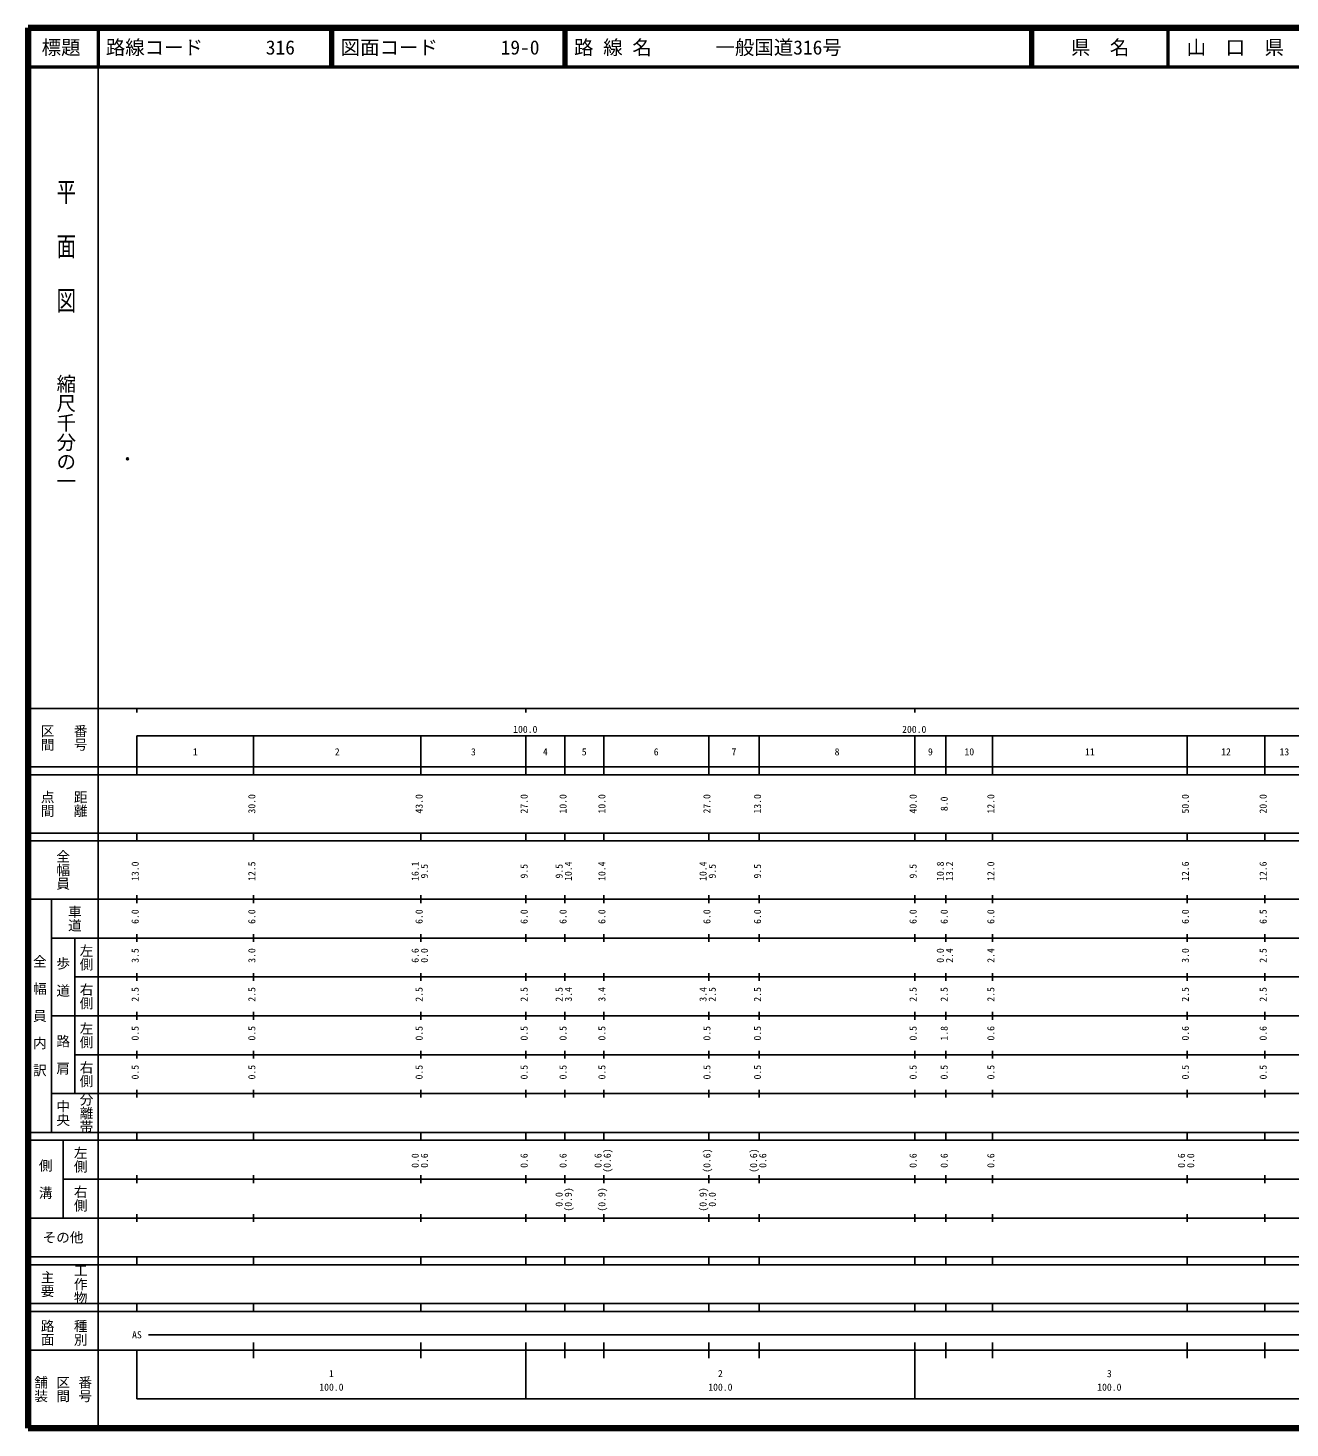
# Model space of a CAD drawing. Units: millimetres on the paper. Extents: x 40 to 680, y 20 to 380.
# Drawn here: x 40 to 364.4, y 20 to 380 of the extents above; entities that cross this region are included whole.
import ezdxf
from ezdxf.enums import TextEntityAlignment as Align

# ---------------------------------------------------------------- set-up
doc = ezdxf.new("R2010")
doc.units = ezdxf.units.MM
doc.header["$PDMODE"] = 32
doc.header["$PDSIZE"] = 0.5
doc.layers.add('M-OTRS', color=6, linetype='Continuous')
doc.layers.add('M-TTL-TXT', color=7, linetype='Continuous')
for name, color, linetype, lineweight in [('M-TTL', 2, 'Continuous', 140), ('M-TTL-BAND', 7, 'Continuous', 25), ('M-TTL-LINE', 7, 'Continuous', 50)]:
    doc.layers.add(name, color=color, linetype=linetype, lineweight=lineweight)
doc.styles.add('@ＭＳ ゴシック', font='')
doc.styles.add('ＭＳ ゴシック', font='')
doc.styles.get('@ＭＳ ゴシック').set_extended_font_data('@MS Gothic')
doc.styles.get('ＭＳ ゴシック').set_extended_font_data('MS Gothic')

msp = doc.modelspace()

# ---------------------------------------------------------------- linework, layer by layer
at = {"layer": 'M-OTRS'}
msp.add_point((65.582, 269.213), dxfattribs=at)
at = {"layer": 'M-TTL'}
for p, q in [((40, 380), (40, 20)), ((680, 380), (40, 380)), ((40, 20), (680, 20))]:
    msp.add_line(p, q, dxfattribs=at)
at = {"layer": 'M-TTL-BAND'}
for p, q in [((58, 370), (58, 20)), ((40, 205), (579, 205)), ((68, 205), (68, 204)), ((168, 205), (168, 204)), ((268, 205), (268, 204)), ((68, 198), (579, 198)), ((68, 198), (68, 188)), ((98, 188), (98, 198)), ((141, 188), (141, 198)), ((168, 188), (168, 198)), ((178, 188), (178, 198)), ((188, 188), (188, 198)), ((215, 188), (215, 198)), ((228, 188), (228, 198)), ((268, 188), (268, 198)), ((276, 188), (276, 198)), ((288, 188), (288, 198)), ((338, 188), (338, 198)), ((358, 188), (358, 198)), ((40, 190), (579, 190)), ((40, 188), (579, 188)), ((40, 173), (579, 173)), ((68, 171), (68, 173)), ((98, 171), (98, 173)), ((141, 171), (141, 173)), ((168, 171), (168, 173)), ((178, 171), (178, 173)), ((188, 171), (188, 173)), ((215, 171), (215, 173)), ((228, 171), (228, 173)), ((268, 171), (268, 173)), ((276, 171), (276, 173)), ((288, 171), (288, 173)), ((338, 171), (338, 173)), ((358, 171), (358, 173)), ((40, 171), (579, 171)), ((40, 156), (579, 156)), ((46, 96), (46, 156)), ((68, 155), (68, 157)), ((98, 155), (98, 157)), ((141, 155), (141, 157)), ((168, 155), (168, 157)), ((178, 155), (178, 157)), ((188, 155), (188, 157)), ((215, 155), (215, 157)), ((228, 155), (228, 157)), ((268, 155), (268, 157)), ((276, 155), (276, 157)), ((288, 155), (288, 157)), ((338, 155), (338, 157)), ((358, 155), (358, 157)), ((46, 146), (579, 146)), ((52, 146), (52, 106)), ((68, 145), (68, 147)), ((98, 145), (98, 147)), ((141, 145), (141, 147)), ((168, 145), (168, 147)), ((178, 145), (178, 147)), ((188, 145), (188, 147)), ((215, 145), (215, 147)), ((228, 145), (228, 147)), ((268, 145), (268, 147)), ((276, 145), (276, 147)), ((288, 145), (288, 147)), ((338, 145), (338, 147)), ((358, 145), (358, 147)), ((68, 135), (68, 137)), ((98, 135), (98, 137)), ((141, 135), (141, 137)), ((168, 135), (168, 137)), ((178, 135), (178, 137)), ((188, 135), (188, 137)), ((215, 135), (215, 137)), ((228, 135), (228, 137)), ((268, 135), (268, 137)), ((276, 135), (276, 137)), ((288, 135), (288, 137)), ((338, 135), (338, 137)), ((358, 135), (358, 137)), ((52, 136), (579, 136)), ((46, 126), (579, 126)), ((68, 125), (68, 127)), ((98, 125), (98, 127)), ((141, 125), (141, 127)), ((168, 125), (168, 127)), ((178, 125), (178, 127)), ((188, 125), (188, 127)), ((215, 125), (215, 127)), ((228, 125), (228, 127)), ((268, 125), (268, 127)), ((276, 125), (276, 127)), ((288, 125), (288, 127)), ((338, 125), (338, 127)), ((358, 125), (358, 127)), ((52, 116), (579, 116)), ((68, 115), (68, 117)), ((98, 115), (98, 117)), ((141, 115), (141, 117)), ((168, 115), (168, 117)), ((178, 115), (178, 117)), ((188, 115), (188, 117)), ((215, 115), (215, 117)), ((228, 115), (228, 117)), ((268, 115), (268, 117)), ((276, 115), (276, 117)), ((288, 115), (288, 117)), ((338, 115), (338, 117)), ((358, 115), (358, 117)), ((46, 106), (579, 106)), ((68, 105), (68, 107)), ((98, 105), (98, 107)), ((141, 105), (141, 107)), ((168, 105), (168, 107)), ((178, 105), (178, 107)), ((188, 105), (188, 107)), ((215, 105), (215, 107)), ((228, 105), (228, 107)), ((268, 105), (268, 107)), ((276, 105), (276, 107)), ((288, 105), (288, 107)), ((338, 105), (338, 107)), ((358, 105), (358, 107)), ((40, 96), (579, 96)), ((40, 94), (579, 94)), ((49, 94), (49, 74)), ((68, 94), (68, 96)), ((98, 94), (98, 96)), ((141, 94), (141, 96)), ((168, 94), (168, 96)), ((178, 94), (178, 96)), ((188, 94), (188, 96)), ((215, 94), (215, 96)), ((228, 94), (228, 96)), ((268, 94), (268, 96)), ((276, 94), (276, 96)), ((288, 94), (288, 96)), ((338, 94), (338, 96)), ((358, 94), (358, 96)), ((49, 84), (579, 84)), ((68, 83), (68, 85)), ((98, 83), (98, 85)), ((141, 83), (141, 85)), ((168, 83), (168, 85)), ((178, 83), (178, 85)), ((188, 83), (188, 85)), ((215, 83), (215, 85)), ((228, 83), (228, 85)), ((268, 83), (268, 85)), ((276, 83), (276, 85)), ((288, 83), (288, 85)), ((338, 83), (338, 85)), ((358, 83), (358, 85)), ((40, 74), (579, 74)), ((68, 73), (68, 75)), ((98, 73), (98, 75)), ((141, 73), (141, 75)), ((168, 73), (168, 75)), ((178, 73), (178, 75)), ((188, 73), (188, 75)), ((215, 73), (215, 75)), ((228, 73), (228, 75)), ((268, 73), (268, 75)), ((276, 73), (276, 75)), ((288, 73), (288, 75)), ((338, 73), (338, 75)), ((358, 73), (358, 75)), ((40, 64), (579, 64)), ((40, 62), (579, 62)), ((68, 62), (68, 64)), ((98, 62), (98, 64)), ((141, 62), (141, 64)), ((168, 62), (168, 64)), ((178, 62), (178, 64)), ((188, 62), (188, 64)), ((215, 62), (215, 64)), ((228, 62), (228, 64)), ((268, 62), (268, 64)), ((276, 62), (276, 64)), ((288, 62), (288, 64)), ((338, 62), (338, 64)), ((358, 62), (358, 64)), ((40, 52), (579, 52)), ((68, 50), (68, 52)), ((98, 50), (98, 52)), ((141, 50), (141, 52)), ((168, 50), (168, 52)), ((178, 50), (178, 52)), ((188, 50), (188, 52)), ((215, 50), (215, 52)), ((228, 50), (228, 52)), ((268, 50), (268, 52)), ((276, 50), (276, 52)), ((288, 50), (288, 52)), ((338, 50), (338, 52)), ((358, 50), (358, 52)), ((40, 50), (579, 50)), ((71, 44), (565, 44)), ((40, 40), (579, 40)), ((68, 40), (68, 27.5)), ((98, 38), (98, 42)), ((141, 38), (141, 42)), ((168, 27.5), (168, 42)), ((178, 38), (178, 42)), ((188, 38), (188, 42)), ((215, 38), (215, 42)), ((228, 38), (228, 42)), ((268, 27.5), (268, 42)), ((276, 38), (276, 42)), ((288, 38), (288, 42)), ((338, 38), (338, 42)), ((358, 38), (358, 42)), ((68, 27.5), (579, 27.5))]:
    msp.add_line(p, q, dxfattribs=at)
at = {"layer": 'M-TTL-LINE'}
for p, q in [((58, 380), (58, 370)), ((117.75, 380), (117.75, 370)), ((118.25, 380), (118.25, 370)), ((177.75, 380), (177.75, 370)), ((178.25, 380), (178.25, 370)), ((297.75, 380), (297.75, 370)), ((298.25, 380), (298.25, 370)), ((333, 380), (333, 370)), ((40, 370), (680, 370))]:
    msp.add_line(p, q, dxfattribs=at)

# ---------------------------------------------------------------- texts
at = {"layer": 'M-TTL-BAND', "style": '@ＭＳ ゴシック', "width": 1.4}
msp.add_text('平  面  図', height=3.666, rotation=270, dxfattribs=at).set_placement((49.777, 306.475), align=Align.MIDDLE_RIGHT)
at = {"layer": 'M-TTL-BAND', "style": '@ＭＳ ゴシック'}
msp.add_text('縮尺千分の一', height=3.666, rotation=270, dxfattribs=at).set_placement((49.777, 261.03), align=Align.MIDDLE_RIGHT)
for s, p in [('区間', (45, 197.5)), ('番号', (53.5, 197.5)), ('点間', (45, 180.5)), ('距離', (53.5, 180.5)), ('全幅員', (49, 163.5)), ('車道', (52, 151)), ('左側', (55, 141)), ('全\u3000幅\u3000員\u3000内\u3000訳', (43, 126)), ('歩\u3000道', (49, 136)), ('右側', (55, 131)), ('左側', (55, 121)), ('路\u3000肩', (49, 116)), ('右側', (55, 111)), ('分離帯', (55, 101)), ('中央', (49, 101)), ('左側', (53.5, 89)), ('側\u3000溝', (44.5, 84)), ('右側', (53.5, 79)), ('工作物', (53.5, 57)), ('主要', (45, 57)), ('路面', (45, 44.5)), ('種別', (53.5, 44.5)), ('舗装', (43.333, 30)), ('区間', (49, 30)), ('番号', (54.667, 30))]:
    msp.add_text(s, height=2.566, rotation=270, dxfattribs=at).set_placement(p, align=Align.MIDDLE_CENTER)
at = {"layer": 'M-TTL-BAND', "style": 'ＭＳ ゴシック'}
for s, p in [('100.0', (167.844, 198.195)), ('200.0', (267.844, 198.195)), ('1', (83, 192.405)), ('2', (119.5, 192.405)), ('3', (154.5, 192.405)), ('4', (173, 192.405)), ('5', (183, 192.405)), ('6', (201.5, 192.405)), ('7', (221.5, 192.405)), ('8', (248, 192.405)), ('9', (272, 192.405)), ('10', (282, 192.405)), ('11', (313, 192.405)), ('12', (348, 192.405)), ('13', (363, 192.405)), ('AS', (68, 42.5)), ('1', (118, 32.523)), ('2', (218, 32.523)), ('3', (318, 32.523)), ('100.0', (118, 29.033)), ('100.0', (218, 29.033)), ('100.0', (318, 29.033))]:
    msp.add_text(s, height=1.833, dxfattribs=at).set_placement(p, align=Align.BOTTOM_CENTER)
for s, p in [('30.0', (99, 180.5)), ('43.0', (142, 180.5)), ('27.0', (169, 180.5)), ('10.0', (179, 180.5)), ('10.0', (189, 180.5)), ('27.0', (216, 180.5)), ('13.0', (229, 180.5)), ('40.0', (269, 180.5)), ('8.0', (277, 180.5)), ('12.0', (289, 180.5)), ('50.0', (339, 180.5)), ('20.0', (359, 180.5)), ('13.0', (69, 163.174)), ('12.5', (99, 163.174)), ('16.1', (141, 163.174)), ('9.5', (143.37, 163.174)), ('9.5', (169, 163.174)), ('9.5', (178, 163.174)), ('10.4', (180.37, 163.174)), ('10.4', (189, 163.174)), ('10.4', (215, 163.174)), ('9.5', (217.37, 163.174)), ('9.5', (229, 163.174)), ('9.5', (269, 163.174)), ('10.8', (276, 163.174)), ('13.2', (278.37, 163.174)), ('12.0', (289, 163.174)), ('12.6', (339, 163.174)), ('12.6', (359, 163.174)), ('6.0', (69, 151.5)), ('6.0', (99, 151.5)), ('6.0', (142, 151.5)), ('6.0', (169, 151.5)), ('6.0', (179, 151.5)), ('6.0', (189, 151.5)), ('6.0', (216, 151.5)), ('6.0', (229, 151.5)), ('6.0', (269, 151.5)), ('6.0', (277, 151.5)), ('6.0', (289, 151.5)), ('6.0', (339, 151.5)), ('6.5', (359, 151.5)), ('3.5', (69, 141.5)), ('3.0', (99, 141.5)), ('6.6', (141, 141.5)), ('0.0', (143.37, 141.5)), ('0.0', (276, 141.5)), ('2.4', (278.37, 141.5)), ('2.4', (289, 141.5)), ('3.0', (339, 141.5)), ('2.5', (359, 141.5)), ('2.5', (69, 131.5)), ('2.5', (99, 131.5)), ('2.5', (142, 131.5)), ('2.5', (169, 131.5)), ('2.5', (178, 131.5)), ('3.4', (180.37, 131.5)), ('3.4', (189, 131.5)), ('3.4', (215, 131.5)), ('2.5', (217.37, 131.5)), ('2.5', (229, 131.5)), ('2.5', (269, 131.5)), ('2.5', (277, 131.5)), ('2.5', (289, 131.5)), ('2.5', (339, 131.5)), ('2.5', (359, 131.5)), ('0.5', (69, 121.5)), ('0.5', (99, 121.5)), ('0.5', (142, 121.5)), ('0.5', (169, 121.5)), ('0.5', (179, 121.5)), ('0.5', (189, 121.5)), ('0.5', (216, 121.5)), ('0.5', (229, 121.5)), ('0.5', (269, 121.5)), ('1.8', (277, 121.5)), ('0.6', (289, 121.5)), ('0.6', (339, 121.5)), ('0.6', (359, 121.5)), ('0.5', (69, 111.5)), ('0.5', (99, 111.5)), ('0.5', (142, 111.5)), ('0.5', (169, 111.5)), ('0.5', (179, 111.5)), ('0.5', (189, 111.5)), ('0.5', (216, 111.5)), ('0.5', (229, 111.5)), ('0.5', (269, 111.5)), ('0.5', (277, 111.5)), ('0.5', (289, 111.5)), ('0.5', (339, 111.5)), ('0.5', (359, 111.5)), ('0.0', (141, 88.764)), ('0.6', (143.37, 88.764)), ('0.6', (169, 88.764)), ('0.6', (179, 88.764)), ('0.6', (188, 88.764)), ('(0.6)', (190.37, 88.764)), ('(0.6)', (216, 88.764)), ('(0.6)', (228, 88.764)), ('0.6', (230.37, 88.764)), ('0.6', (269, 88.764)), ('0.6', (277, 88.764)), ('0.6', (289, 88.764)), ('0.6', (338, 88.764)), ('0.0', (340.37, 88.764)), ('0.0', (178, 78.764)), ('(0.9)', (180.37, 78.764)), ('(0.9)', (189, 78.764)), ('(0.9)', (215, 78.764)), ('0.0', (217.37, 78.764))]:
    msp.add_text(s, height=1.833, rotation=90, dxfattribs=at).set_placement(p, align=Align.BOTTOM_CENTER)
msp.add_text('その他', height=2.566, dxfattribs=at).set_placement((49, 69), align=Align.MIDDLE_CENTER)
at = {"layer": 'M-TTL-TXT', "style": 'ＭＳ ゴシック'}
for s, p in [('標題', (48.5, 375)), ('県\u3000名', (315.625, 375)), ('山\u3000口\u3000県', (350.375, 375))]:
    msp.add_text(s, height=3.666, dxfattribs=at).set_placement(p, align=Align.MIDDLE_CENTER)
for s, p in [('路線コード', (60, 375)), ('316', (101.142, 375)), ('図面コード', (120.38, 375)), ('19-0', (161.521, 375)), ('路 線 名', (180.38, 375)), ('一般国道316号', (216.734, 375))]:
    msp.add_text(s, height=3.666, dxfattribs=at).set_placement(p, align=Align.MIDDLE_LEFT)

doc.saveas('drawing.dxf')
